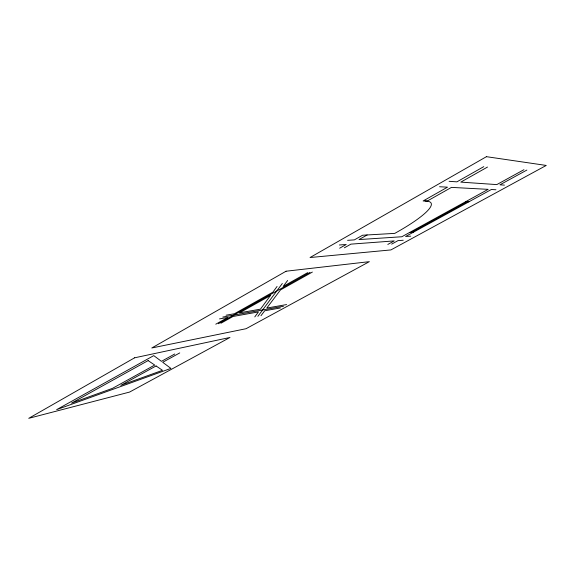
<?xml version="1.0" encoding="UTF-8"?>
<svg xmlns="http://www.w3.org/2000/svg" width="575" height="575" viewBox="0 0 575 575"><rect width="100%" height="100%" fill="white"/><g stroke="black" fill="none" stroke-linecap="round" stroke-linejoin="round"><path stroke-width="0.86" d="M254.79 316.904L258.441 311.909L233.019 316.48L220.929 323.236M277.064 286.458L272.888 292.165L234.442 313.734L226.061 315.208M257.887 316.322L282.325 283.489M260.949 315.747L264.708 310.78L280.399 307.963M287.622 280.507L283.159 286.4L307.675 272.643M339.667 248.199L346.236 244.483L339.387 244.993M483.805 166.628L456.902 181.851L449.097 181.312M344.368 247.818L350.894 244.138L394.242 240.911L387.809 244.44M367.152 234.967L358.973 239.581L401.824 236.749L488.161 189.347L451.476 187.385L427.254 201.049L423.099 200.977L447.501 187.17L439.559 186.746M487.499 167.059L460.805 182.117L496.807 184.597L523.933 169.704M215.79 324.199L227.93 317.393L219.506 318.902M218.371 323.718L310.04 272.356M312.383 272.068L280.514 289.901L266.771 308.063L286.602 304.585M174.75 353.999L161.438 361.344L153.755 355.616L56.666 409.637L170.912 368.402L162.711 362.293L179.738 352.921M411.362 232.429L467.331 201.732M391.647 244.131L398.037 240.63L403.233 240.242M526.865 170.063L499.934 184.812L504.448 185.121M222.777 317.062L283.489 306.274M347.588 240.328L354.365 239.883L362.595 235.225L394.773 233.378A72.737 12.988 -24.9 0 0 425.191 201.013M410.715 236.16L405.576 236.498L491.345 189.513L495.945 189.764M409.501 232.53L413.209 232.322M465.649 201.703L468.999 201.76M270.408 295.557L260.446 309.17L239.502 312.85L270.408 295.557M134.586 357.815L28.75 418.32L129.562 392.078L229.971 337.467L134.586 357.815M286.07 271.22L151.807 347.976L246.064 328.713L369.344 261.661L286.07 271.22M486.443 156.68L310.018 257.535L390.921 249.924L546.25 165.442L486.443 156.68M148.127 360.597L71.537 403.104L112.52 388.333L154.718 365.053L148.127 360.597M156.062 365.952L120.851 385.336L162.517 370.322L156.062 365.952"/></g></svg>
